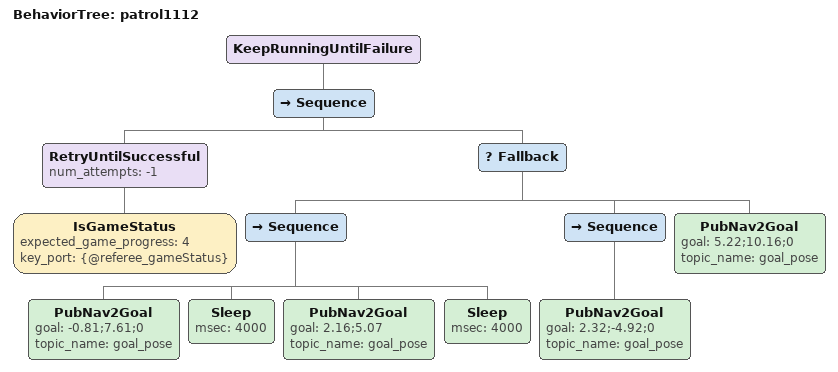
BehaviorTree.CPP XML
<?xml version="1.0" encoding="UTF-8"?>
<root BTCPP_format="4">
  <BehaviorTree ID="patrol1112">
    <KeepRunningUntilFailure>
      <Sequence>
        <RetryUntilSuccessful num_attempts="-1">
          <IsGameStatus expected_game_progress="4"
                        key_port="{@referee_gameStatus}"/>
        </RetryUntilSuccessful>
        <Fallback>
          <Sequence>
                        hp_min="400"
                        key_port="{@referee_robotStatus}"/>
            <PubNav2Goal goal="-0.81;7.61;0"
                         topic_name="goal_pose"/>
            <Sleep msec="4000"/>
            <PubNav2Goal goal="2.16;5.07"
                         topic_name="goal_pose"/>
            <Sleep msec="4000"/>
          </Sequence>
          <Sequence>
                        hp_min="200"
                        key_port="{@referee_robotStatus}"/>
            <PubNav2Goal goal="2.32;-4.92;0"
                         topic_name="goal_pose"/>
          </Sequence>
          <PubNav2Goal goal="5.22;10.16;0"
                       topic_name="goal_pose"/>
        </Fallback>
      </Sequence>
    </KeepRunningUntilFailure>
  </BehaviorTree>

</root>
